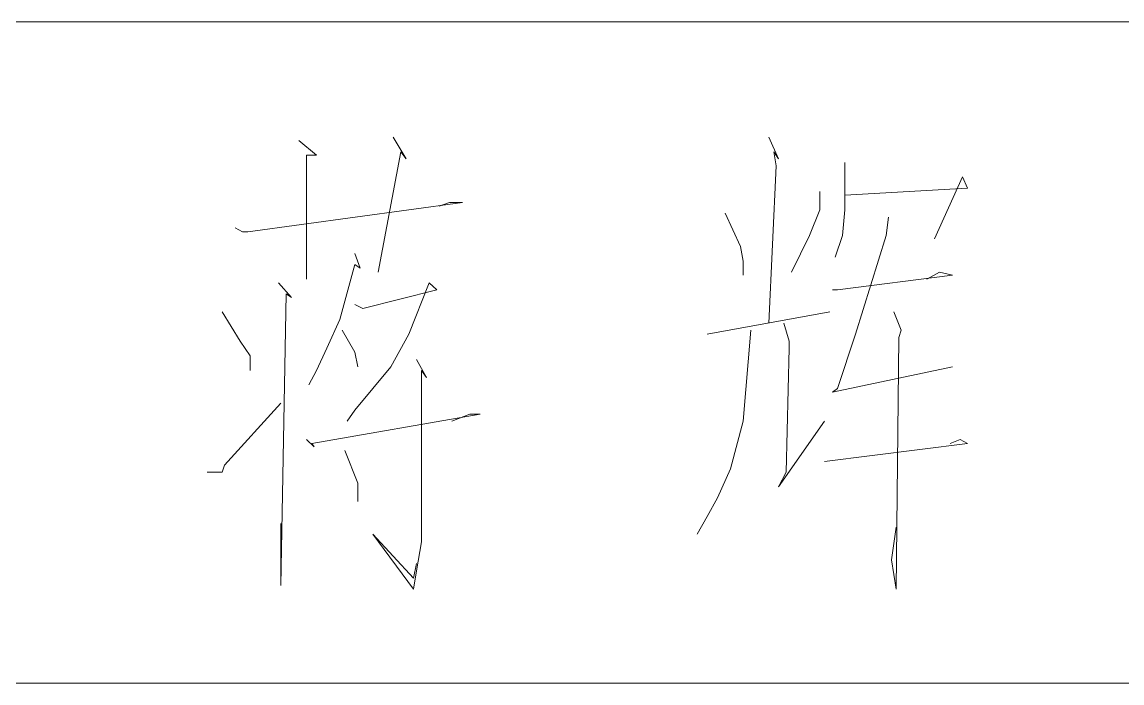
# Model space of a CAD drawing. Header units: millimetres. Extents: x -30643 to 86172, y -19411 to 63186.
# Drawn here: x 79728 to 81363, y 2224 to 3206 of the extents above; entities that cross this region are included whole.
import ezdxf

# ---------------------------------------------------------------- set-up
doc = ezdxf.new("R2010")
doc.units = ezdxf.units.MM

msp = doc.modelspace()

# ---------------------------------------------------------------- linework, layer by layer
at = {"color": 0, "lineweight": 0}
for points in [[(77346.8, 3206.3), (84204.9, 3206.3)], [(80139.7, 3030.4), (80165.8, 3008.5), (80151, 3008.5), (80151, 2888.9), (80151, 2824.2)], [(80279.8, 3035.3), (80298.8, 3002.9), (80291, 3013.5), (80257.2, 2834.7)], [(80837.8, 3035.3), (80852.5, 3002.9), (80845.5, 3013.5), (80849, 2992.4), (80837.8, 2758.7)], [(80951.1, 2997.3), (80951.1, 2926.9), (80947.5, 2888.9), (80936.3, 2856.6)], [(80951.1, 2948.7), (81133.3, 2959.3), (81125.6, 2976.2), (81084.1, 2884)], [(80913.8, 2954.4), (80913.8, 2926.9), (80898.3, 2888.9), (80871.5, 2834.7)], [(80044.7, 2900.2), (80056, 2894.6), (80063.7, 2894.6), (80382.5, 2938.2), (80363.5, 2938.2), (80348, 2932.5)], [(80773, 2922), (80795.6, 2872.7), (80799.8, 2850.9), (80799.8, 2829.8)], [(81015.8, 2916.4), (81012.3, 2888.9), (80966.5, 2742.6), (80939.8, 2661.6), (80932.8, 2656), (81110.8, 2694)], [(80222.8, 2862.2), (80230.5, 2840.4), (80222.8, 2846), (80200.2, 2764.4), (80181.2, 2721.4), (80165.8, 2688.4), (80154.5, 2667.3)], [(80932.8, 2808), (80939.8, 2808), (81110.8, 2829.8), (81091.8, 2834.7), (81072.8, 2824.2)], [(80109.5, 2818.6), (80128.5, 2796.7), (80120.7, 2802.4), (80113, 2368.9), (80113, 2401.3), (80113, 2461.1)], [(80222.8, 2786.2), (80234.7, 2780.6), (80344.5, 2808), (80333.2, 2818.6), (80303, 2742.6), (80276.2, 2694), (80249.5, 2661.6), (80222.8, 2629.3), (80211.5, 2613.1)], [(80025.7, 2775.6), (80052.5, 2732), (80067.2, 2710.2), (80067.2, 2688.4)], [(80746.3, 2742.6), (80928.5, 2775.6)], [(81023.5, 2775.6), (81034.8, 2748.2), (81031.3, 2737.6), (81027.1, 2363.3), (81020, 2406.9), (81027.1, 2455.5)], [(80203.8, 2748.2), (80222.8, 2715.8), (80227, 2694)], [(80811, 2748.2), (80799.8, 2613.1), (80780.8, 2542), (80761.8, 2499.1), (80746.3, 2471.6), (80731.5, 2444.9)], [(80860.3, 2758.7), (80868, 2732), (80868, 2721.4), (80863.8, 2537.1), (80852.5, 2515.3), (80920.8, 2613.1)], [(80314.2, 2704.6), (80329, 2677.8), (80322, 2688.4), (80322, 2683.4), (80322, 2433.6), (80314.2, 2390.7), (80310, 2363.3), (80249.5, 2444.9), (80310, 2379.5), (80314.2, 2401.3)], [(80003.2, 2537.1), (80025.7, 2537.1), (80029.2, 2547.6), (80113, 2639.8)], [(80151, 2585.6), (80162.2, 2575.1), (80158.7, 2580), (80409.2, 2623.6), (80393.8, 2623.6), (80367, 2613.1)], [(80920.8, 2553.3), (81133.3, 2580), (81122.1, 2585.6), (81107.3, 2580)], [(80208, 2569.5), (80227, 2520.9), (80227, 2493.5)], [(79373.4, 2223.9), (84204.9, 2223.9)]]:
    msp.add_lwpolyline(points, dxfattribs=at)

doc.saveas('drawing.dxf')
